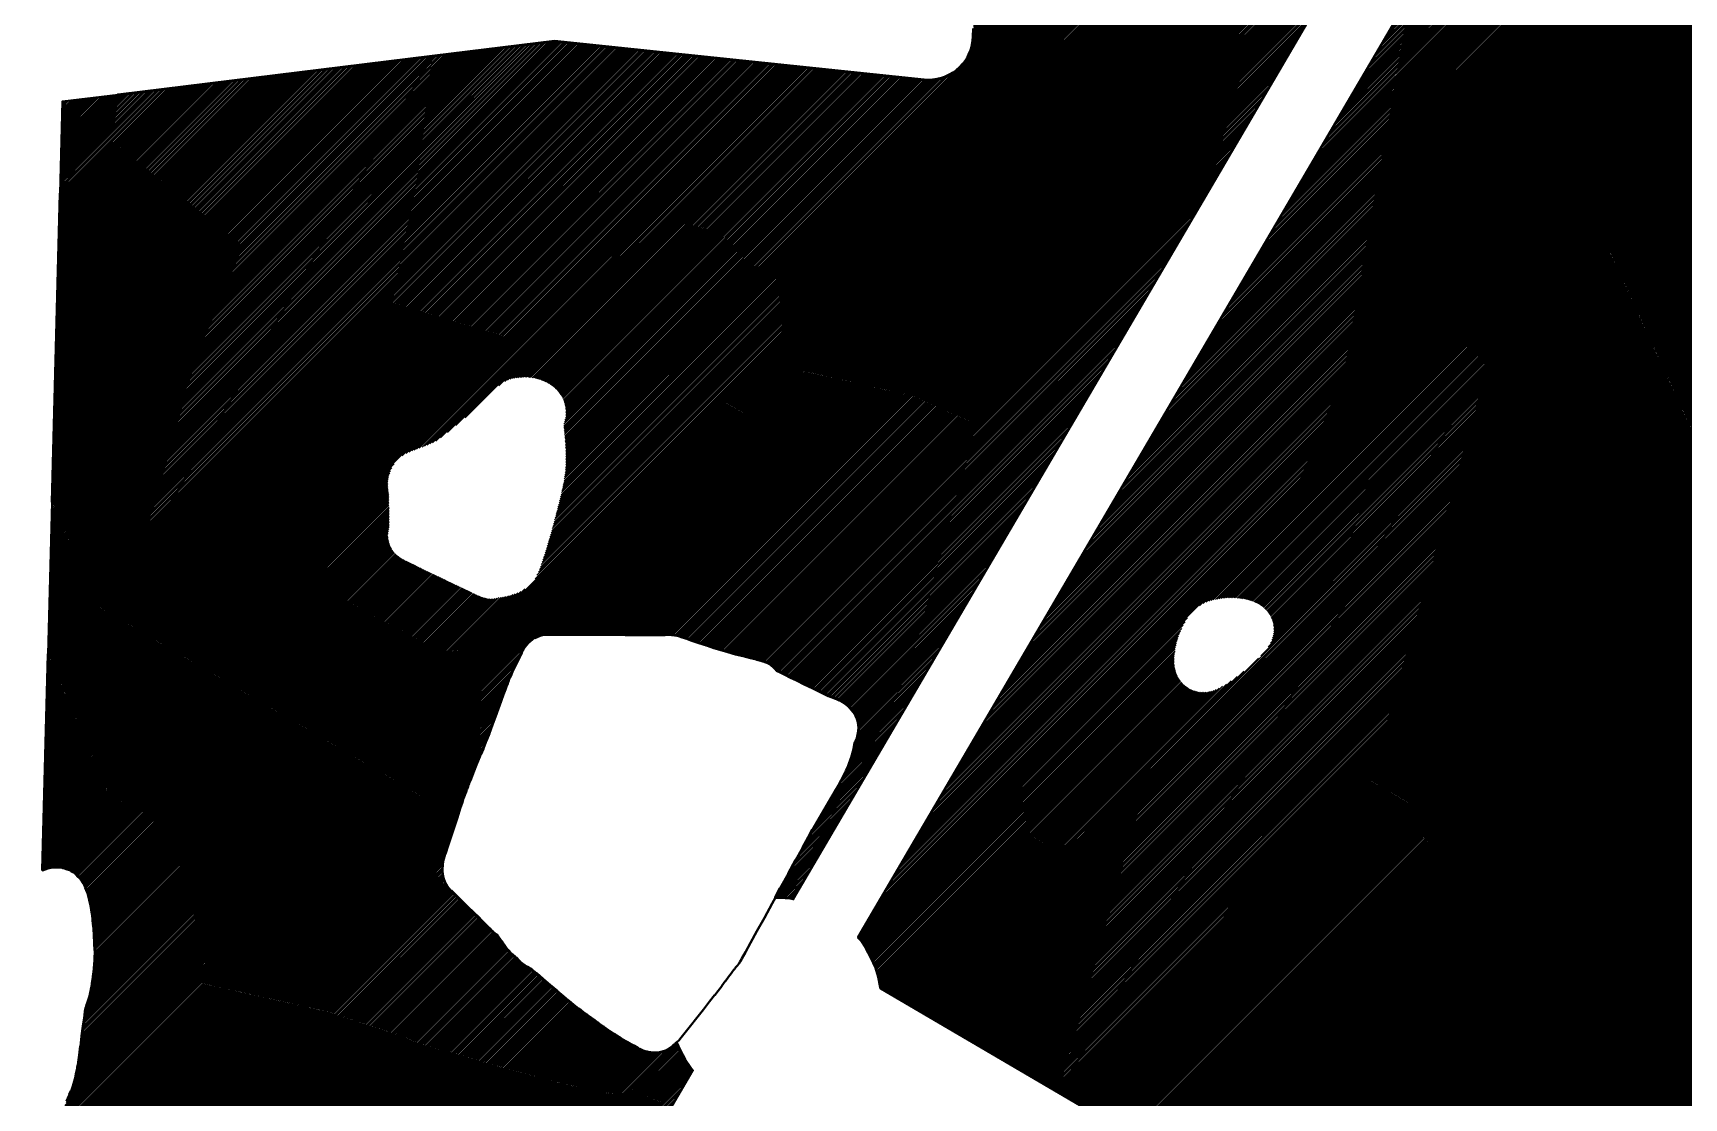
# Model space of a CAD drawing. Header units: metres. Extents: x 729569 to 733474, y 1423763 to 1426173.
# Drawn here: x 731316.5 to 731502.6, y 1424625.9 to 1424745.9 of the extents above; entities that cross this region are included whole.
import ezdxf

# ---------------------------------------------------------------- set-up
doc = ezdxf.new("R2010")
doc.units = ezdxf.units.M
for name, color, linetype in [('GREEN_AREA', 7, 'Continuous'), ('PARCEL_BORDER', 7, 'Continuous'), ('PARCEL_L', 7, 'Continuous'), ('ROADS_LOCAL', 7, 'Continuous')]:
    doc.layers.add(name, color=color, linetype=linetype)

msp = doc.modelspace()

# ---------------------------------------------------------------- hatches: boundary and pattern name
at = {"layer": 'GREEN_AREA', "true_color": 0x96c896}
h = msp.add_hatch(dxfattribs=at)
h.set_pattern_fill('SOLID')
h.paths.add_polyline_path([(731422.23, 1424744.05), (731422.36, 1424744.52), (731422.44, 1424745), (731422.47, 1424745.49), (731422.49, 1424746.38), (731422.52, 1424747.19), (731422.56, 1424748.02), (731422.6, 1424748.84), (731422.6, 1424748.84), (731422.64, 1424749.61), (731422.65, 1424749.66), (731422.68, 1424750.35), (731422.68, 1424750.47), (731422.69, 1424751.05), (731422.69, 1424751.31), (731422.67, 1424751.77), (731422.65, 1424752.17), (731422.58, 1424752.75), (731422.53, 1424753.09), (731422.44, 1424753.59), (731422.39, 1424753.81), (731422.28, 1424754.29), (731422.28, 1424754.31), (731422.18, 1424754.74), (731422.09, 1424755.16), (731422.02, 1424755.57), (731421.94, 1424756.08), (731421.86, 1424756.66), (731421.85, 1424756.71), (731421.75, 1424757.32), (731421.74, 1424757.42), (731421.62, 1424758.07), (731421.59, 1424758.21), (731421.45, 1424758.9), (731421.41, 1424759.07), (731421.26, 1424759.66), (731421.24, 1424759.75), (731421.03, 1424760.53), (731421.01, 1424760.58), (731420.75, 1424761.51), (731420.75, 1424761.54), (731420.45, 1424762.57), (731420.45, 1424762.59), (731420.13, 1424763.68), (731420.13, 1424763.68), (731419.81, 1424764.79), (731419.5, 1424765.86), (731419.21, 1424766.84), (731418.97, 1424767.71), (731418.96, 1424767.73), (731418.71, 1424768.61), (731418.69, 1424768.66), (731418.44, 1424769.48), (731418.43, 1424769.51), (731418.19, 1424770.29), (731417.97, 1424771.02), (731417.77, 1424771.68), (731417.61, 1424772.28), (731417.47, 1424772.82), (731417.39, 1424773.19), (731417.36, 1424773.44), (731417.36, 1424773.71), (731417.38, 1424774.23), (731417.38, 1424774.28), (731417.4, 1424774.91), (731417.39, 1424775.34), (731417.36, 1424775.95), (731417.32, 1424776.34), (731417.25, 1424776.73), (731417.12, 1424777.34), (731416.98, 1424777.84), (731416.79, 1424778.33), (731416.52, 1424778.94), (731416.33, 1424779.31), (731416.12, 1424779.66), (731415.88, 1424779.99), (731415.41, 1424780.58), (731415.1, 1424780.94), (731414.75, 1424781.27), (731414.11, 1424781.82), (731413.67, 1424782.16), (731412.94, 1424782.66), (731412.65, 1424782.84), (731411.91, 1424783.27), (731411.73, 1424783.37), (731411.07, 1424783.72), (731411.01, 1424783.75), (731410.92, 1424783.8), (731410.71, 1424783.99), (731410.45, 1424784.21), (731410.11, 1424784.48), (731409.76, 1424784.71), (731409.45, 1424784.89), (731409.31, 1424784.97), (731408.69, 1424785.31), (731408.66, 1424785.32), (731407.83, 1424785.77), (731407.83, 1424785.77), (731406.9, 1424786.27), (731405.99, 1424786.76), (731405.39, 1424787.08), (731405.2, 1424787.48), (731405.11, 1424787.65), (731404.87, 1424788.12), (731404.69, 1424788.42), (731404.4, 1424788.87), (731404.21, 1424789.16), (731403.92, 1424789.56), (731403.81, 1424789.71), (731403.46, 1424790.16), (731403.35, 1424790.28), (731402.95, 1424790.77), (731402.84, 1424790.88), (731402.39, 1424791.39), (731402.28, 1424791.51), (731401.78, 1424792.03), (731401.67, 1424792.14), (731401.13, 1424792.67), (731400.95, 1424792.84), (731400.47, 1424793.26), (731400.35, 1424793.37), (731399.69, 1424793.92), (731399.62, 1424793.98), (731398.83, 1424794.62), (731398.79, 1424794.65), (731397.91, 1424795.34), (731397.88, 1424795.36), (731396.97, 1424796.07), (731396.95, 1424796.09), (731396.06, 1424796.77), (731396.05, 1424796.79), (731395.23, 1424797.41), (731395.21, 1424797.42), (731394.52, 1424797.95), (731394.5, 1424797.96), (731393.98, 1424798.36), (731393.96, 1424798.37), (731393.31, 1424798.85), (731393.29, 1424798.87), (731392.64, 1424799.36), (731392.61, 1424799.38), (731391.98, 1424799.84), (731391.93, 1424799.87), (731391.37, 1424800.27), (731391.28, 1424800.33), (731390.84, 1424800.63), (731390.58, 1424800.79), (731390.29, 1424800.96), (731389.87, 1424801.18), (731389.43, 1424801.36), (731389.16, 1424801.46), (731388.84, 1424801.56), (731388.63, 1424801.72), (731388.61, 1424801.74), (731388.06, 1424802.14), (731387.97, 1424802.22), (731387.39, 1424802.63), (731387.21, 1424802.75), (731386.61, 1424803.14), (731386.36, 1424803.29), (731385.81, 1424803.6), (731385.64, 1424803.7), (731385.02, 1424804.01), (731384.93, 1424804.06), (731384.26, 1424804.39), (731384.23, 1424804.4), (731383.52, 1424804.75), (731382.82, 1424805.09), (731382.14, 1424805.44), (731381.49, 1424805.8), (731380.82, 1424806.19), (731380.14, 1424806.61), (731379.46, 1424807.05), (731378.8, 1424807.48), (731378.79, 1424807.48), (731378.19, 1424807.88), (731378.13, 1424807.92), (731377.62, 1424808.24), (731377.45, 1424808.34), (731377.05, 1424808.57), (731376.76, 1424808.73), (731376.27, 1424808.97), (731376.09, 1424809.05), (731375.6, 1424809.27), (731375.48, 1424809.32), (731375.03, 1424809.5), (731374.98, 1424809.52), (731374.68, 1424809.64), (731374.63, 1424809.69), (731374.21, 1424810.07), (731373.99, 1424810.24), (731373.81, 1424810.38), (731373.52, 1424810.59), (731373.49, 1424810.62), (731373.18, 1424810.84), (731372.91, 1424811.04), (731372.72, 1424811.19), (731372.57, 1424811.32), (731372.27, 1424811.61), (731371.87, 1424812), (731371.83, 1424812.04), (731371.38, 1424812.47), (731371.27, 1424812.57), (731370.8, 1424812.99), (731370.62, 1424813.15), (731370.14, 1424813.53), (731369.91, 1424813.71), (731375.59, 1424823.38), (731375.94, 1424823.31), (731377.12, 1424823.21), (731378.29, 1424823.22), (731379.46, 1424823.34), (731380.62, 1424823.59), (731381.74, 1424823.94), (731381.87, 1424823.99), (731469.24, 1424772.76), (731469.25, 1424772.63), (731469.49, 1424771.47), (731469.85, 1424770.35), (731470.31, 1424769.27), (731470.87, 1424768.23), (731471.54, 1424767.26), (731471.77, 1424766.98), (731448.98, 1424728.1), (731422.15, 1424743.83), (731422.23, 1424744.05)])
h = msp.add_hatch(dxfattribs=at)
h.set_pattern_fill('SOLID')
h.paths.add_polyline_path([(731542.67, 1424728.97), (731542.41, 1424727.85), (731542.37, 1424727.65), (731542.1, 1424725.88), (731542.08, 1424725.75), (731541.85, 1424723.63), (731541.84, 1424723.54), (731541.65, 1424721.17), (731541.65, 1424721.1), (731541.5, 1424718.55), (731541.5, 1424718.49), (731541.4, 1424715.84), (731541.4, 1424715.79), (731541.35, 1424713.12), (731541.35, 1424713.07), (731541.33, 1424710.46), (731541.33, 1424710.41), (731541.37, 1424707.95), (731541.37, 1424707.88), (731541.45, 1424705.65), (731541.45, 1424705.57), (731541.57, 1424703.64), (731541.58, 1424703.51), (731541.75, 1424701.98), (731541.78, 1424701.76), (731541.94, 1424700.86), (731542.03, 1424700.5), (731542.17, 1424700.05), (731542.28, 1424699.76), (731542.42, 1424699.48), (731542.53, 1424699.3), (731542.67, 1424699.07), (731542.84, 1424698.85), (731543.02, 1424698.65), (731543.07, 1424698.6), (731543.28, 1424698.41), (731543.51, 1424698.24), (731543.62, 1424698.17), (731543.98, 1424697.96), (731544.22, 1424697.84), (731544.5, 1424697.72), (731544.8, 1424697.63), (731545.2, 1424697.53), (731545.53, 1424697.47), (731545.86, 1424697.44), (731546.47, 1424697.42), (731546.76, 1424697.43), (731547.06, 1424697.47), (731547.92, 1424697.62), (731548.34, 1424697.72), (731549.29, 1424698.03), (731549.56, 1424698.13), (731550.55, 1424698.56), (731550.74, 1424698.65), (731551.75, 1424699.17), (731551.9, 1424699.26), (731552.88, 1424699.84), (731553, 1424699.92), (731553.92, 1424700.52), (731554.2, 1424700.74), (731554.97, 1424701.39), (731555.21, 1424701.62), (731556.09, 1424702.54), (731556.2, 1424702.68), (731557.15, 1424703.8), (731557.22, 1424703.89), (731558.18, 1424705.13), (731558.23, 1424705.19), (731559.18, 1424706.48), (731559.2, 1424706.52), (731560.1, 1424707.76), (731560.11, 1424707.79), (731560.91, 1424708.92), (731560.91, 1424708.94), (731561.56, 1424709.87), (731561.99, 1424710.48), (731562.04, 1424710.55), (731562.05, 1424710.56), (731562.17, 1424710.65), (731562.4, 1424710.81), (731562.43, 1424710.84), (731562.74, 1424711.07), (731562.75, 1424711.08), (731563.13, 1424711.36), (731563.84, 1424711.89), (731564.78, 1424712.59), (731565.83, 1424713.37), (731565.83, 1424713.37), (731566.88, 1424714.16), (731566.89, 1424714.16), (731567.83, 1424714.87), (731567.85, 1424714.88), (731567.89, 1424714.92), (731572.76, 1424712.07), (731572.77, 1424711.93), (731573.01, 1424710.78), (731573.36, 1424709.65), (731573.83, 1424708.57), (731574.39, 1424707.53), (731575.05, 1424706.56), (731575.29, 1424706.28), (731552.49, 1424667.41), (731480.77, 1424709.46), (731432.1, 1424626.45), (731412.04, 1424638.21), (731412.03, 1424638.35), (731411.79, 1424639.5), (731411.44, 1424640.63), (731410.97, 1424641.71), (731410.41, 1424642.75), (731409.75, 1424643.72), (731409.51, 1424644), (731479.1, 1424762.68), (731479.46, 1424762.61), (731480.63, 1424762.51), (731481.81, 1424762.52), (731482.98, 1424762.65), (731484.13, 1424762.89), (731485.26, 1424763.24), (731485.39, 1424763.3), (731542.86, 1424729.6), (731542.74, 1424729.24), (731542.67, 1424728.97)])
h.paths.add_polyline_path([(731528.97, 1424685.59), (731529.24, 1424685.55), (731529.51, 1424685.52), (731529.78, 1424685.52), (731529.9, 1424685.53), (731530.18, 1424685.56), (731530.45, 1424685.61), (731530.72, 1424685.68), (731530.98, 1424685.79), (731531.24, 1424685.9), (731531.47, 1424686.02), (731531.69, 1424686.15), (731532.15, 1424686.46), (731532.35, 1424686.61), (731533.01, 1424687.15), (731533.11, 1424687.23), (731533.76, 1424687.8), (731533.8, 1424687.83), (731534.3, 1424688.29), (731534.3, 1424688.29), (731534.42, 1424688.36), (731534.67, 1424688.52), (731534.91, 1424688.7), (731535.13, 1424688.9), (731535.32, 1424689.13), (731535.44, 1424689.28), (731535.6, 1424689.51), (731535.74, 1424689.75), (731535.86, 1424690), (731535.95, 1424690.27), (731536.02, 1424690.54), (731536.06, 1424690.81), (731536.08, 1424691.09), (731536.07, 1424691.37), (731536.05, 1424691.56), (731536.02, 1424691.85), (731535.95, 1424692.13), (731535.91, 1424692.27), (731535.91, 1424692.3), (731535.92, 1424692.36), (731535.95, 1424692.9), (731535.96, 1424693.15), (731535.96, 1424693.52), (731535.94, 1424693.79), (731535.9, 1424694.07), (731535.86, 1424694.26), (731535.79, 1424694.54), (731535.7, 1424694.81), (731535.58, 1424695.06), (731535.44, 1424695.31), (731535.39, 1424695.38), (731535.21, 1424695.63), (731535.01, 1424695.86), (731534.78, 1424696.07), (731534.54, 1424696.25), (731534.28, 1424696.41), (731534.25, 1424696.42), (731533.97, 1424696.55), (731533.68, 1424696.65), (731533.38, 1424696.72), (731533.07, 1424696.76), (731532.77, 1424696.77), (731532.46, 1424696.75), (731532.44, 1424696.75), (731532.15, 1424696.69), (731531.86, 1424696.62), (731531.59, 1424696.51), (731531.33, 1424696.38), (731531.08, 1424696.22), (731530.99, 1424696.16), (731530.75, 1424695.97), (731530.53, 1424695.76), (731530.34, 1424695.55), (731530.17, 1424695.35), (731529.8, 1424694.88), (731529.71, 1424694.76), (731529.15, 1424693.96), (731529.09, 1424693.88), (731528.48, 1424692.95), (731528.43, 1424692.87), (731527.85, 1424691.92), (731527.78, 1424691.82), (731527.31, 1424690.96), (731527.21, 1424690.78), (731526.96, 1424690.25), (731526.81, 1424689.88), (731526.72, 1424689.6), (731526.65, 1424689.31), (731526.6, 1424689.02), (731526.58, 1424688.73), (731526.58, 1424688.62), (731526.59, 1424688.35), (731526.62, 1424688.08), (731526.68, 1424687.82), (731526.76, 1424687.56), (731526.86, 1424687.31), (731526.98, 1424687.07), (731527, 1424687.04), (731527.15, 1424686.81), (731527.32, 1424686.59), (731527.51, 1424686.39), (731527.71, 1424686.21), (731527.93, 1424686.04), (731528.17, 1424685.9), (731528.21, 1424685.88), (731528.45, 1424685.76), (731528.71, 1424685.67), (731528.97, 1424685.59)])
h.paths.add_polyline_path([(731450.79, 1424672.37), (731451.03, 1424672.52), (731451.88, 1424673.1), (731452.02, 1424673.21), (731452.94, 1424673.92), (731453.06, 1424674.01), (731453.94, 1424674.77), (731454.07, 1424674.88), (731454.81, 1424675.6), (731454.99, 1424675.79), (731455.41, 1424676.27), (731455.55, 1424676.45), (731455.68, 1424676.63), (731455.85, 1424676.91), (731455.99, 1424677.16), (731456.11, 1424677.41), (731456.2, 1424677.68), (731456.24, 1424677.82), (731456.31, 1424678.11), (731456.35, 1424678.41), (731456.36, 1424678.72), (731456.34, 1424679.02), (731456.33, 1424679.07), (731456.27, 1424679.4), (731456.18, 1424679.72), (731456.05, 1424680.02), (731456.02, 1424680.08), (731455.87, 1424680.34), (731455.7, 1424680.59), (731455.5, 1424680.82), (731455.4, 1424680.93), (731455.18, 1424681.14), (731454.93, 1424681.33), (731454.67, 1424681.5), (731454.42, 1424681.64), (731454.11, 1424681.78), (731453.79, 1424681.89), (731453.31, 1424682.03), (731453.06, 1424682.09), (731452.82, 1424682.12), (731452.06, 1424682.21), (731451.64, 1424682.22), (731450.82, 1424682.2), (731450.4, 1424682.16), (731449.78, 1424682.05), (731449.56, 1424682), (731449.34, 1424681.94), (731448.93, 1424681.8), (731448.72, 1424681.72), (731448.52, 1424681.63), (731448.28, 1424681.51), (731447.98, 1424681.33), (731447.88, 1424681.26), (731447.66, 1424681.1), (731447.57, 1424681.04), (731447.32, 1424680.81), (731447.16, 1424680.64), (731446.88, 1424680.32), (731446.64, 1424680), (731446.43, 1424679.66), (731446.14, 1424679.14), (731445.98, 1424678.82), (731445.68, 1424678.07), (731445.57, 1424677.77), (731445.35, 1424676.99), (731445.28, 1424676.66), (731445.16, 1424675.95), (731445.13, 1424675.72), (731445.12, 1424675.48), (731445.12, 1424675.03), (731445.13, 1424674.68), (731445.19, 1424674.34), (731445.25, 1424674.09), (731445.33, 1424673.78), (731445.45, 1424673.48), (731445.61, 1424673.2), (731445.67, 1424673.08), (731445.85, 1424672.83), (731446.05, 1424672.59), (731446.27, 1424672.37), (731446.32, 1424672.33), (731446.58, 1424672.13), (731446.86, 1424671.96), (731447.15, 1424671.82), (731447.2, 1424671.8), (731447.5, 1424671.7), (731447.81, 1424671.62), (731448.12, 1424671.59), (731448.44, 1424671.58), (731448.58, 1424671.58), (731448.89, 1424671.61), (731449.19, 1424671.67), (731449.48, 1424671.76), (731449.79, 1424671.86), (731450.02, 1424671.96), (731450.24, 1424672.07), (731450.79, 1424672.37)])
h = msp.add_hatch(dxfattribs=at)
h.set_pattern_fill('SOLID')
h.paths.add_polyline_path([(731318.63, 1424692.99), (731319.53, 1424727.77), (731326.07, 1424738.92), (731361.49, 1424743.26), (731328.59, 1424687.15), (731318.63, 1424692.99)])
h = msp.add_hatch(dxfattribs=at)
h.set_pattern_fill('SOLID')
h.paths.add_polyline_path([(731316.7, 1424618.76), (731316.87, 1424618.97), (731317.06, 1424619.24), (731317.55, 1424620.02), (731317.64, 1424620.16), (731318.17, 1424621.11), (731318.22, 1424621.2), (731318.76, 1424622.26), (731318.79, 1424622.31), (731319.33, 1424623.4), (731319.35, 1424623.44), (731319.83, 1424624.47), (731319.85, 1424624.51), (731320.26, 1424625.41), (731320.28, 1424625.45), (731320.59, 1424626.15), (731320.61, 1424626.21), (731320.79, 1424626.63), (731320.84, 1424626.76), (731320.99, 1424627.19), (731321.05, 1424627.34), (731321.16, 1424627.72), (731321.2, 1424627.87), (731321.29, 1424628.23), (731321.31, 1424628.33), (731321.39, 1424628.72), (731321.4, 1424628.75), (731321.49, 1424629.2), (731321.5, 1424629.29), (731321.59, 1424629.79), (731321.6, 1424629.85), (731321.71, 1424630.66), (731321.72, 1424630.68), (731321.85, 1424631.7), (731321.86, 1424631.71), (731322, 1424632.82), (731322.15, 1424633.91), (731322.28, 1424634.87), (731322.37, 1424635.57), (731322.41, 1424635.82), (731322.45, 1424635.98), (731322.5, 1424636.16), (731322.56, 1424636.37), (731322.61, 1424636.56), (731322.69, 1424636.77), (731322.77, 1424636.99), (731322.84, 1424637.23), (731322.92, 1424637.53), (731322.97, 1424637.72), (731323.03, 1424638.03), (731323.04, 1424638.09), (731323.14, 1424638.63), (731323.15, 1424638.71), (731323.26, 1424639.42), (731323.28, 1424639.52), (731323.38, 1424640.34), (731323.39, 1424640.48), (731323.45, 1424641.35), (731323.46, 1424641.55), (731323.47, 1424642.4), (731323.46, 1424642.55), (731323.43, 1424643.28), (731323.43, 1424643.32), (731323.38, 1424644.24), (731323.37, 1424644.3), (731323.29, 1424645.33), (731323.28, 1424645.42), (731323.17, 1424646.47), (731323.15, 1424646.61), (731322.99, 1424647.6), (731322.94, 1424647.84), (731322.74, 1424648.68), (731322.61, 1424649.07), (731322.41, 1424649.59), (731322.27, 1424649.88), (731322.1, 1424650.16), (731321.92, 1424650.43), (731321.75, 1424650.66), (731321.55, 1424650.87), (731321.33, 1424651.07), (731321.2, 1424651.18), (731320.99, 1424651.33), (731320.77, 1424651.47), (731320.53, 1424651.59), (731320.46, 1424651.62), (731320.18, 1424651.73), (731319.88, 1424651.81), (731319.8, 1424651.83), (731319.53, 1424651.87), (731319.26, 1424651.89), (731318.98, 1424651.89), (731318.8, 1424651.88), (731318.48, 1424651.84), (731318.16, 1424651.77), (731317.84, 1424651.66), (731317.55, 1424651.54), (731318.18, 1424675.86), (731363.62, 1424649.22), (731363.7, 1424649.13), (731364.14, 1424648.68), (731364.17, 1424648.65), (731364.78, 1424648.05), (731364.79, 1424648.04), (731365.47, 1424647.37), (731365.47, 1424647.36), (731366.13, 1424646.72), (731366.68, 1424646.19), (731367.01, 1424645.86), (731367.37, 1424645.5), (731367.73, 1424645.14), (731367.75, 1424645.12), (731368.05, 1424644.83), (731368.14, 1424644.74), (731368.34, 1424644.56), (731368.54, 1424644.39), (731368.75, 1424644.25), (731368.79, 1424644.22), (731368.95, 1424644), (731369.34, 1424643.44), (731369.35, 1424643.42), (731369.71, 1424642.92), (731369.78, 1424642.82), (731370.01, 1424642.53), (731370.18, 1424642.33), (731370.36, 1424642.14), (731370.58, 1424641.95), (731370.81, 1424641.76), (731370.93, 1424641.67), (731370.99, 1424641.6), (731371.24, 1424641.33), (731371.41, 1424641.17), (731371.65, 1424640.97), (731371.91, 1424640.79), (731372.15, 1424640.64), (731372.39, 1424640.51), (731372.57, 1424640.42), (731372.6, 1424640.41), (731372.69, 1424640.33), (731373.22, 1424639.88), (731373.94, 1424639.26), (731374.75, 1424638.57), (731374.75, 1424638.56), (731375.55, 1424637.88), (731375.56, 1424637.87), (731376.25, 1424637.28), (731376.27, 1424637.26), (731376.77, 1424636.85), (731376.83, 1424636.8), (731377.37, 1424636.37), (731377.4, 1424636.35), (731377.97, 1424635.91), (731377.99, 1424635.9), (731378.5, 1424635.51), (731378.52, 1424635.5), (731378.9, 1424635.22), (731378.93, 1424635.2), (731379.08, 1424635.09), (731379.3, 1424634.95), (731379.45, 1424634.87), (731379.65, 1424634.71), (731379.67, 1424634.69), (731380.16, 1424634.32), (731380.2, 1424634.29), (731380.75, 1424633.88), (731380.82, 1424633.83), (731381.36, 1424633.45), (731381.47, 1424633.38), (731382, 1424633.04), (731382.06, 1424633), (731382.73, 1424632.6), (731382.76, 1424632.58), (731383.47, 1424632.16), (731383.49, 1424632.15), (731384.12, 1424631.78), (731384.14, 1424631.77), (731384.61, 1424631.5), (731384.65, 1424631.48), (731384.84, 1424631.37), (731385.09, 1424631.25), (731385.36, 1424631.15), (731385.64, 1424631.07), (731385.73, 1424631.05), (731385.81, 1424631.03), (731386.09, 1424630.97), (731386.38, 1424630.94), (731386.67, 1424630.94), (731386.95, 1424630.96), (731387.24, 1424631.01), (731387.51, 1424631.09), (731387.78, 1424631.19), (731388.04, 1424631.32), (731388.28, 1424631.48), (731388.37, 1424631.54), (731388.59, 1424631.71), (731388.75, 1424631.85), (731388.89, 1424631.97), (731389.02, 1424632.09), (731389.38, 1424631.24), (731389.94, 1424630.21), (731390.61, 1424629.24), (731390.84, 1424628.96), (731381.19, 1424612.5), (731316.48, 1424610.33), (731316.7, 1424618.76)])
at = {"layer": 'PARCEL_L', "true_color": 0xffffc8}
h = msp.add_hatch(dxfattribs=at)
h.set_pattern_fill('SOLID')
h.paths.add_polyline_path([(731448.98, 1424728.1), (731402.18, 1424648.3), (731401.82, 1424648.36), (731400.65, 1424648.47), (731400.17, 1424648.46), (731400.72, 1424649.46), (731401.63, 1424651.11), (731402.48, 1424652.67), (731403.25, 1424654.06), (731403.89, 1424655.22), (731404.36, 1424656.07), (731404.87, 1424656.97), (731405.4, 1424657.88), (731405.93, 1424658.79), (731406.45, 1424659.67), (731406.45, 1424659.68), (731406.93, 1424660.5), (731406.94, 1424660.52), (731407.38, 1424661.27), (731407.4, 1424661.31), (731407.77, 1424661.96), (731407.8, 1424662.03), (731408.09, 1424662.57), (731408.16, 1424662.71), (731408.35, 1424663.12), (731408.46, 1424663.4), (731408.68, 1424664.04), (731408.75, 1424664.24), (731408.93, 1424664.91), (731408.96, 1424665.03), (731409.09, 1424665.63), (731409.1, 1424665.68), (731409.16, 1424665.96), (731409.22, 1424666.06), (731409.33, 1424666.31), (731409.41, 1424666.56), (731409.47, 1424666.82), (731409.5, 1424666.98), (731409.55, 1424667.28), (731409.56, 1424667.58), (731409.54, 1424667.89), (731409.49, 1424668.19), (731409.41, 1424668.49), (731409.29, 1424668.77), (731409.23, 1424668.92), (731409.1, 1424669.18), (731408.94, 1424669.42), (731408.76, 1424669.65), (731408.56, 1424669.86), (731408.44, 1424669.98), (731408.11, 1424670.25), (731407.96, 1424670.36), (731407.77, 1424670.48), (731407.58, 1424670.58), (731407.39, 1424670.68), (731407.15, 1424670.79), (731406.84, 1424670.92), (731406.81, 1424670.93), (731406.47, 1424671.06), (731406.17, 1424671.19), (731405.85, 1424671.34), (731405.19, 1424671.66), (731404.35, 1424672.07), (731403.44, 1424672.51), (731402.57, 1424672.94), (731401.83, 1424673.3), (731401.33, 1424673.54), (731400.83, 1424673.79), (731400.82, 1424673.8), (731400.31, 1424674.05), (731400.3, 1424674.05), (731400.16, 1424674.22), (731399.95, 1424674.43), (731399.72, 1424674.62), (731399.48, 1424674.78), (731399.21, 1424674.92), (731398.94, 1424675.03), (731398.75, 1424675.1), (731398.52, 1424675.17), (731398.06, 1424675.29), (731398.02, 1424675.3), (731397.36, 1424675.47), (731397.35, 1424675.47), (731396.55, 1424675.67), (731395.68, 1424675.89), (731394.82, 1424676.12), (731394.02, 1424676.35), (731393.24, 1424676.59), (731392.39, 1424676.87), (731391.55, 1424677.16), (731390.75, 1424677.43), (731390.75, 1424677.43), (731390.07, 1424677.67), (731390.03, 1424677.68), (731389.53, 1424677.84), (731389.37, 1424677.89), (731389.09, 1424677.97), (731388.78, 1424678.03), (731388.46, 1424678.07), (731388.15, 1424678.08), (731387.73, 1424678.07), (731387.5, 1424678.05), (731387.32, 1424678.04), (731387.1, 1424678.04), (731386.44, 1424678.04), (731385.52, 1424678.05), (731384.43, 1424678.06), (731383.25, 1424678.07), (731382.06, 1424678.08), (731380.96, 1424678.08), (731380.96, 1424678.08), (731380.02, 1424678.09), (731380.02, 1424678.09), (731379.02, 1424678.09), (731377.96, 1424678.1), (731376.92, 1424678.1), (731375.98, 1424678.1), (731375.21, 1424678.1), (731374.69, 1424678.1), (731374.69, 1424678.1), (731374.49, 1424678.1), (731374.2, 1424678.09), (731373.91, 1424678.05), (731373.62, 1424677.97), (731373.35, 1424677.87), (731373.27, 1424677.84), (731373, 1424677.72), (731372.75, 1424677.56), (731372.51, 1424677.39), (731372.29, 1424677.19), (731372.1, 1424676.97), (731371.92, 1424676.73), (731371.77, 1424676.48), (731371.71, 1424676.37), (731371.7, 1424676.34), (731371.56, 1424676.07), (731371.56, 1424676.06), (731371.38, 1424675.72), (731371.37, 1424675.7), (731371.2, 1424675.36), (731371.19, 1424675.34), (731371.02, 1424674.99), (731371.01, 1424674.98), (731370.81, 1424674.57), (731370.8, 1424674.54), (731370.6, 1424674.13), (731370.58, 1424674.08), (731370.4, 1424673.68), (731370.37, 1424673.62), (731370.23, 1424673.29), (731370.21, 1424673.23), (731370.09, 1424672.95), (731370.08, 1424672.9), (731369.96, 1424672.61), (731369.96, 1424672.6), (731369.83, 1424672.27), (731369.82, 1424672.24), (731369.7, 1424671.9), (731369.69, 1424671.88), (731369.49, 1424671.32), (731369.49, 1424671.32), (731369.22, 1424670.59), (731368.92, 1424669.75), (731368.59, 1424668.83), (731368.24, 1424667.9), (731367.9, 1424666.99), (731367.58, 1424666.16), (731367.23, 1424665.25), (731366.98, 1424664.63), (731328.59, 1424687.15), (731361.49, 1424743.26), (731375.28, 1424744.95), (731416.95, 1424740.6), (731417.44, 1424740.57), (731417.93, 1424740.59), (731418.41, 1424740.66), (731418.88, 1424740.78), (731419.34, 1424740.94), (731419.79, 1424741.14), (731420.21, 1424741.39), (731420.6, 1424741.67), (731420.97, 1424741.99), (731421.3, 1424742.35), (731421.59, 1424742.74), (731421.85, 1424743.15), (731422.06, 1424743.59), (731422.15, 1424743.83), (731448.98, 1424728.1)])
h.paths.add_polyline_path([(731356.6, 1424693.27), (731356.6, 1424693.26), (731356.61, 1424692.55), (731356.62, 1424691.71), (731356.63, 1424690.86), (731356.63, 1424690.17), (731356.57, 1424689.93), (731356.52, 1424689.64), (731356.49, 1424689.35), (731356.5, 1424689.06), (731356.54, 1424688.77), (731356.6, 1424688.48), (731356.69, 1424688.2), (731356.8, 1424687.94), (731356.94, 1424687.68), (731357.11, 1424687.44), (731357.3, 1424687.22), (731357.51, 1424687.02), (731357.51, 1424687.01), (731357.76, 1424686.82), (731358.02, 1424686.65), (731358.07, 1424686.62), (731358.19, 1424686.56), (731358.34, 1424686.48), (731358.38, 1424686.46), (731358.66, 1424686.32), (731358.67, 1424686.32), (731359.08, 1424686.12), (731359.4, 1424685.96), (731359.63, 1424685.85), (731359.84, 1424685.74), (731359.84, 1424685.74), (731360.06, 1424685.63), (731360.08, 1424685.62), (731360.34, 1424685.49), (731360.37, 1424685.47), (731360.76, 1424685.29), (731360.76, 1424685.28), (731361.54, 1424684.91), (731362.58, 1424684.42), (731363.74, 1424683.86), (731364.88, 1424683.32), (731365.87, 1424682.85), (731366.45, 1424682.57), (731366.45, 1424682.57), (731366.73, 1424682.44), (731366.74, 1424682.44), (731366.83, 1424682.4), (731366.89, 1424682.37), (731366.9, 1424682.36), (731367.17, 1424682.26), (731367.45, 1424682.18), (731367.73, 1424682.13), (731368.02, 1424682.11), (731368.3, 1424682.11), (731368.59, 1424682.15), (731368.87, 1424682.21), (731368.97, 1424682.24), (731368.98, 1424682.24), (731369.2, 1424682.27), (731369.6, 1424682.33), (731369.85, 1424682.38), (731370.34, 1424682.5), (731370.71, 1424682.63), (731371.2, 1424682.82), (731371.53, 1424682.97), (731371.84, 1424683.17), (731372.22, 1424683.44), (731372.44, 1424683.61), (731372.64, 1424683.8), (731372.82, 1424684.01), (731372.98, 1424684.23), (731373.13, 1424684.47), (731373.33, 1424684.85), (731373.49, 1424685.2), (731373.77, 1424685.95), (731373.81, 1424686.07), (731374.16, 1424687.12), (731374.18, 1424687.18), (731374.56, 1424688.44), (731374.58, 1424688.48), (731374.97, 1424689.87), (731374.98, 1424689.91), (731375.37, 1424691.34), (731375.38, 1424691.38), (731375.74, 1424692.77), (731375.76, 1424692.82), (731376.06, 1424694.09), (731376.08, 1424694.17), (731376.31, 1424695.24), (731376.33, 1424695.38), (731376.46, 1424696.17), (731376.49, 1424696.45), (731376.56, 1424697.35), (731376.56, 1424697.58), (731376.56, 1424698.5), (731376.55, 1424698.65), (731376.5, 1424699.56), (731376.49, 1424699.66), (731376.42, 1424700.49), (731376.42, 1424700.54), (731376.34, 1424701.26), (731376.3, 1424701.68), (731376.35, 1424701.84), (731376.41, 1424702.08), (731376.49, 1424702.43), (731376.54, 1424702.71), (731376.56, 1424703), (731376.55, 1424703.28), (731376.52, 1424703.56), (731376.47, 1424703.88), (731376.4, 1424704.18), (731376.3, 1424704.48), (731376.18, 1424704.76), (731376.02, 1424705.03), (731375.84, 1424705.28), (731375.64, 1424705.53), (731375.41, 1424705.78), (731375.16, 1424706), (731374.88, 1424706.2), (731374.59, 1424706.38), (731374.33, 1424706.52), (731374.07, 1424706.64), (731373.73, 1424706.77), (731373.44, 1424706.86), (731373.1, 1424706.95), (731372.87, 1424707), (731372.63, 1424707.03), (731372.27, 1424707.07), (731372.04, 1424707.08), (731371.81, 1424707.08), (731371.44, 1424707.06), (731371.19, 1424707.03), (731370.9, 1424706.99), (731370.77, 1424706.97), (731370.65, 1424706.95), (731370.41, 1424706.9), (731370.18, 1424706.82), (731370.1, 1424706.79), (731369.84, 1424706.69), (731369.6, 1424706.56), (731369.36, 1424706.41), (731369.15, 1424706.24), (731369.07, 1424706.17), (731369, 1424706.11), (731368.98, 1424706.1), (731368.88, 1424706.02), (731368.76, 1424705.93), (731368.64, 1424705.83), (731368.39, 1424705.6), (731368.24, 1424705.45), (731368.21, 1424705.41), (731367.92, 1424705.11), (731367.55, 1424704.71), (731367.12, 1424704.26), (731366.68, 1424703.82), (731366.25, 1424703.41), (731365.87, 1424703.07), (731365.33, 1424702.6), (731364.69, 1424702.07), (731364.02, 1424701.51), (731363.35, 1424700.96), (731362.75, 1424700.49), (731362.27, 1424700.13), (731362.01, 1424699.95), (731361.66, 1424699.76), (731361.26, 1424699.58), (731360.81, 1424699.4), (731360.35, 1424699.22), (731360.25, 1424699.18), (731359.9, 1424699.03), (731359.6, 1424698.91), (731359.28, 1424698.81), (731358.91, 1424698.66), (731358.56, 1424698.49), (731358.33, 1424698.37), (731358.1, 1424698.22), (731357.89, 1424698.06), (731357.7, 1424697.87), (731357.44, 1424697.6), (731357.25, 1424697.39), (731357.09, 1424697.17), (731356.95, 1424696.94), (731356.84, 1424696.69), (731356.74, 1424696.44), (731356.62, 1424696.06), (731356.55, 1424695.81), (731356.5, 1424695.56), (731356.48, 1424695.3), (731356.47, 1424695.04), (731356.49, 1424694.62), (731356.52, 1424694.28), (731356.57, 1424693.92), (731356.6, 1424693.62), (731356.6, 1424693.27)])
h = msp.add_hatch(dxfattribs=at)
h.set_pattern_fill('SOLID')
h.paths.add_polyline_path([(731480.77, 1424709.46), (731552.49, 1424667.41), (731505.7, 1424587.6), (731505.34, 1424587.67), (731504.17, 1424587.77), (731502.99, 1424587.76), (731501.82, 1424587.63), (731500.67, 1424587.39), (731499.54, 1424587.04), (731499.41, 1424586.98), (731450.12, 1424615.89), (731450.16, 1424616.05), (731450.21, 1424616.34), (731450.22, 1424616.63), (731450.21, 1424616.92), (731450.17, 1424617.21), (731450.11, 1424617.5), (731450.01, 1424617.77), (731449.89, 1424618.04), (731449.75, 1424618.29), (731449.58, 1424618.53), (731449.38, 1424618.75), (731449.17, 1424618.95), (731448.94, 1424619.13), (731448.69, 1424619.29), (731448.43, 1424619.42), (731448.16, 1424619.52), (731447.88, 1424619.6), (731447.59, 1424619.65), (731447.42, 1424619.67), (731447.03, 1424619.69), (731446.64, 1424619.69), (731446.5, 1424619.68), (731445.99, 1424619.65), (731445.83, 1424619.64), (731445.32, 1424619.58), (731445.29, 1424619.58), (731444.8, 1424619.52), (731444.79, 1424619.52), (731444.15, 1424619.44), (731444.08, 1424619.43), (731432.1, 1424626.45), (731480.77, 1424709.46)])
h.paths.add_polyline_path([(731524.04, 1424642.03), (731524.24, 1424642.22), (731524.49, 1424642.46), (731524.66, 1424642.65), (731524.88, 1424642.91), (731524.96, 1424643.01), (731525.05, 1424643.13), (731525.22, 1424643.37), (731525.36, 1424643.63), (731525.48, 1424643.89), (731525.52, 1424644.02), (731525.54, 1424644.06), (731525.64, 1424644.24), (731525.83, 1424644.64), (731525.96, 1424644.93), (731526.05, 1424645.24), (731526.11, 1424645.56), (731526.14, 1424645.78), (731526.17, 1424646.07), (731526.16, 1424646.36), (731526.13, 1424646.64), (731526.08, 1424646.92), (731525.99, 1424647.19), (731525.88, 1424647.46), (731525.75, 1424647.71), (731525.59, 1424647.95), (731525.42, 1424648.17), (731525.22, 1424648.38), (731525, 1424648.56), (731524.76, 1424648.73), (731524.51, 1424648.87), (731524.25, 1424648.98), (731524.23, 1424648.99), (731523.97, 1424649.08), (731523.7, 1424649.14), (731523.43, 1424649.18), (731523.16, 1424649.19), (731522.89, 1424649.18), (731522.62, 1424649.15), (731522.55, 1424649.13), (731522.22, 1424649.06), (731521.9, 1424648.94), (731521.6, 1424648.79), (731521.45, 1424648.71), (731521.24, 1424648.58), (731521.04, 1424648.43), (731520.79, 1424648.23), (731520.54, 1424648), (731520.23, 1424647.68), (731519.96, 1424647.38), (731519.74, 1424647.08), (731519.55, 1424646.8), (731519.4, 1424646.51), (731519.27, 1424646.22), (731519.12, 1424645.8), (731519.03, 1424645.49), (731518.97, 1424645.23), (731518.93, 1424644.98), (731518.9, 1424644.71), (731518.88, 1424644.42), (731518.9, 1424644.14), (731518.93, 1424643.86), (731519, 1424643.58), (731519.09, 1424643.31), (731519.14, 1424643.17), (731519.26, 1424642.91), (731519.4, 1424642.66), (731519.56, 1424642.42), (731519.75, 1424642.2), (731519.96, 1424642), (731520.18, 1424641.82), (731520.42, 1424641.66), (731520.68, 1424641.53), (731520.94, 1424641.42), (731521.22, 1424641.34), (731521.5, 1424641.28), (731521.78, 1424641.25), (731522.07, 1424641.25), (731522.36, 1424641.28), (731522.64, 1424641.33), (731522.92, 1424641.41), (731523.18, 1424641.52), (731523.36, 1424641.6), (731523.6, 1424641.72), (731523.83, 1424641.87), (731524.04, 1424642.03)])
at = {"layer": 'ROADS_LOCAL', "true_color": 0x999999}
h = msp.add_hatch(dxfattribs=at)
h.set_pattern_fill('SOLID')
h.paths.add_polyline_path([(731319.53, 1424727.77), (731319.8, 1424738.16), (731326.07, 1424738.92), (731319.53, 1424727.77)])
h = msp.add_hatch(dxfattribs=at)
h.set_pattern_fill('SOLID')
h.paths.add_polyline_path([(731366.98, 1424664.63), (731366.85, 1424664.31), (731366.49, 1424663.39), (731366.15, 1424662.55), (731365.87, 1424661.84), (731365.66, 1424661.32), (731365.65, 1424661.3), (731365.54, 1424661.02), (731365.52, 1424660.97), (731365.41, 1424660.66), (731365.4, 1424660.64), (731365.29, 1424660.35), (731365.29, 1424660.34), (731365.2, 1424660.1), (731365.16, 1424659.98), (731365.14, 1424659.94), (731365.11, 1424659.86), (731365.09, 1424659.8), (731365.03, 1424659.66), (731364.98, 1424659.52), (731364.88, 1424659.21), (731364.88, 1424659.2), (731364.64, 1424658.48), (731364.32, 1424657.48), (731363.94, 1424656.34), (731363.58, 1424655.2), (731363.25, 1424654.21), (731363.02, 1424653.5), (731362.95, 1424653.29), (731362.92, 1424653.21), (731362.91, 1424653.18), (731362.87, 1424653.08), (731362.79, 1424652.81), (731362.72, 1424652.53), (731362.71, 1424652.45), (731362.69, 1424652.28), (731362.68, 1424652.21), (731362.66, 1424652.07), (731362.63, 1424651.73), (731362.65, 1424651.39), (731362.67, 1424651.15), (731362.72, 1424650.84), (731362.8, 1424650.54), (731362.91, 1424650.24), (731363.05, 1424649.96), (731363.21, 1424649.7), (731363.41, 1424649.46), (731363.59, 1424649.25), (731363.62, 1424649.22), (731318.18, 1424675.86), (731318.63, 1424692.99), (731366.98, 1424664.63)])

# ---------------------------------------------------------------- linework, layer by layer
at = {"layer": 'PARCEL_BORDER', "lineweight": 40, "true_color": 0x323232}
msp.add_lwpolyline([(731381.19, 1424612.5), (731390.84, 1424628.96), (731390.61, 1424629.24), (731389.94, 1424630.21), (731389.38, 1424631.24), (731389.02, 1424632.09), (731389.06, 1424632.14), (731389.3, 1424632.39), (731389.5, 1424632.64), (731389.53, 1424632.67), (731389.98, 1424633.23), (731389.99, 1424633.24), (731390.6, 1424634.01), (731390.61, 1424634.01), (731391.32, 1424634.91), (731391.32, 1424634.91), (731392.06, 1424635.84), (731392.06, 1424635.85), (731392.75, 1424636.72), (731392.75, 1424636.72), (731393.32, 1424637.44), (731393.33, 1424637.45), (731393.7, 1424637.93), (731393.72, 1424637.95), (731394.12, 1424638.48), (731394.13, 1424638.5), (731394.52, 1424639.02), (731394.53, 1424639.03), (731394.88, 1424639.51), (731395.17, 1424639.89), (731395.33, 1424640.11), (731395.44, 1424640.25), (731395.57, 1424640.39), (731395.61, 1424640.45), (731395.76, 1424640.63), (731395.87, 1424640.77), (731396.03, 1424640.99), (731396.19, 1424641.24), (731396.37, 1424641.55), (731396.39, 1424641.59), (731396.79, 1424642.3), (731396.79, 1424642.31), (731397.37, 1424643.36), (731397.37, 1424643.36), (731398.09, 1424644.67), (731398.92, 1424646.17), (731399.8, 1424647.79), (731400.17, 1424648.46), (731400.65, 1424648.47), (731401.82, 1424648.36), (731402.18, 1424648.3), (731471.77, 1424766.98)], dxfattribs=at)
at = {"layer": 'PARCEL_BORDER', "lineweight": 50, "true_color": 0x326432}
for points in [[(731471.77, 1424766.98), (731448.98, 1424728.1), (731422.15, 1424743.83), (731422.23, 1424744.05), (731422.23, 1424744.05), (731422.36, 1424744.52), (731422.44, 1424745), (731422.47, 1424745.49), (731422.49, 1424746.38)], [(731552.49, 1424667.41), (731480.77, 1424709.46), (731432.1, 1424626.45), (731412.04, 1424638.21), (731412.03, 1424638.35), (731411.79, 1424639.5), (731411.44, 1424640.63), (731410.97, 1424641.71), (731410.41, 1424642.75), (731409.75, 1424643.72), (731409.51, 1424644), (731479.1, 1424762.68), (731479.46, 1424762.61), (731480.63, 1424762.51), (731481.81, 1424762.52), (731482.98, 1424762.65), (731484.13, 1424762.89), (731485.26, 1424763.24), (731485.39, 1424763.3), (731542.86, 1424729.6)], [(731320.28, 1424625.45), (731320.59, 1424626.15), (731320.61, 1424626.21), (731320.79, 1424626.63), (731320.84, 1424626.76), (731320.99, 1424627.19), (731321.05, 1424627.34), (731321.16, 1424627.72), (731321.2, 1424627.87), (731321.29, 1424628.23), (731321.31, 1424628.33), (731321.39, 1424628.72), (731321.4, 1424628.75), (731321.49, 1424629.2), (731321.5, 1424629.29), (731321.59, 1424629.79), (731321.6, 1424629.85), (731321.71, 1424630.66), (731321.72, 1424630.68), (731321.85, 1424631.7), (731321.86, 1424631.71), (731322, 1424632.82), (731322.15, 1424633.91), (731322.28, 1424634.87), (731322.37, 1424635.57), (731322.41, 1424635.82), (731322.45, 1424635.98), (731322.5, 1424636.16), (731322.56, 1424636.37), (731322.61, 1424636.56), (731322.69, 1424636.77), (731322.77, 1424636.99), (731322.84, 1424637.23), (731322.92, 1424637.53), (731322.97, 1424637.72), (731323.03, 1424638.03), (731323.04, 1424638.09), (731323.14, 1424638.63), (731323.15, 1424638.71), (731323.26, 1424639.42), (731323.28, 1424639.52), (731323.38, 1424640.34), (731323.39, 1424640.48), (731323.45, 1424641.35), (731323.46, 1424641.55), (731323.47, 1424642.4), (731323.46, 1424642.55), (731323.43, 1424643.28), (731323.43, 1424643.32), (731323.38, 1424644.24), (731323.37, 1424644.3), (731323.29, 1424645.33), (731323.28, 1424645.42), (731323.17, 1424646.47), (731323.15, 1424646.61), (731322.99, 1424647.6), (731322.94, 1424647.84), (731322.74, 1424648.68), (731322.61, 1424649.07), (731322.41, 1424649.59), (731322.27, 1424649.88), (731322.1, 1424650.16), (731321.92, 1424650.43), (731321.75, 1424650.66), (731321.55, 1424650.87), (731321.33, 1424651.07), (731321.2, 1424651.18), (731320.99, 1424651.33), (731320.77, 1424651.47), (731320.53, 1424651.59), (731320.46, 1424651.62), (731320.18, 1424651.73), (731319.88, 1424651.81), (731319.8, 1424651.83), (731319.53, 1424651.87), (731319.26, 1424651.89), (731318.98, 1424651.89), (731318.8, 1424651.88), (731318.48, 1424651.84), (731318.16, 1424651.77), (731317.84, 1424651.66), (731317.55, 1424651.54), (731318.18, 1424675.86), (731363.62, 1424649.22), (731363.7, 1424649.13), (731364.14, 1424648.68), (731364.17, 1424648.65), (731364.78, 1424648.05), (731364.79, 1424648.04), (731365.47, 1424647.37), (731365.47, 1424647.36), (731366.13, 1424646.72), (731366.68, 1424646.19), (731367.01, 1424645.86), (731367.37, 1424645.5), (731367.73, 1424645.14), (731367.75, 1424645.12), (731368.05, 1424644.83), (731368.14, 1424644.74), (731368.34, 1424644.56), (731368.54, 1424644.39), (731368.75, 1424644.25), (731368.79, 1424644.22), (731368.95, 1424644), (731369.34, 1424643.44), (731369.35, 1424643.42), (731369.71, 1424642.92), (731369.78, 1424642.82), (731370.01, 1424642.53), (731370.18, 1424642.33), (731370.36, 1424642.14), (731370.58, 1424641.95), (731370.81, 1424641.76), (731370.93, 1424641.67), (731370.99, 1424641.6), (731371.24, 1424641.33), (731371.41, 1424641.17), (731371.65, 1424640.97), (731371.91, 1424640.79), (731372.15, 1424640.64), (731372.39, 1424640.51), (731372.57, 1424640.42), (731372.6, 1424640.41), (731372.69, 1424640.33), (731373.22, 1424639.88), (731373.94, 1424639.26), (731374.75, 1424638.57), (731374.75, 1424638.56), (731375.55, 1424637.88), (731375.56, 1424637.87), (731376.25, 1424637.28), (731376.27, 1424637.26), (731376.77, 1424636.85), (731376.83, 1424636.8), (731377.37, 1424636.37), (731377.4, 1424636.35), (731377.97, 1424635.91), (731377.99, 1424635.9), (731378.5, 1424635.51), (731378.52, 1424635.5), (731378.9, 1424635.22), (731378.93, 1424635.2), (731379.08, 1424635.09), (731379.3, 1424634.95), (731379.45, 1424634.87), (731379.65, 1424634.71), (731379.67, 1424634.69), (731380.16, 1424634.32), (731380.2, 1424634.29), (731380.75, 1424633.88), (731380.82, 1424633.83), (731381.36, 1424633.45), (731381.47, 1424633.38), (731382, 1424633.04), (731382.06, 1424633), (731382.73, 1424632.6), (731382.76, 1424632.58), (731383.47, 1424632.16), (731383.49, 1424632.15), (731384.12, 1424631.78), (731384.14, 1424631.77), (731384.61, 1424631.5), (731384.65, 1424631.48), (731384.84, 1424631.37), (731385.09, 1424631.25), (731385.36, 1424631.15), (731385.64, 1424631.07), (731385.73, 1424631.05), (731385.81, 1424631.03), (731386.09, 1424630.97), (731386.38, 1424630.94), (731386.67, 1424630.94), (731386.95, 1424630.96), (731387.24, 1424631.01), (731387.51, 1424631.09), (731387.78, 1424631.19), (731388.04, 1424631.32), (731388.28, 1424631.48), (731388.37, 1424631.54), (731388.59, 1424631.71), (731388.75, 1424631.85), (731388.89, 1424631.97), (731389.02, 1424632.09), (731389.38, 1424631.24), (731389.94, 1424630.21), (731390.61, 1424629.24), (731390.84, 1424628.96), (731381.19, 1424612.5)]]:
    msp.add_lwpolyline(points, dxfattribs=at)
at = {"layer": 'PARCEL_BORDER', "lineweight": 50, "true_color": 0x323232}
msp.add_lwpolyline([(731448.98, 1424728.1), (731402.18, 1424648.3), (731401.82, 1424648.36), (731400.65, 1424648.47), (731400.17, 1424648.46), (731400.72, 1424649.46), (731401.63, 1424651.11), (731402.48, 1424652.67), (731403.25, 1424654.06), (731403.89, 1424655.22), (731404.36, 1424656.07), (731404.87, 1424656.97), (731405.4, 1424657.88), (731405.93, 1424658.79), (731406.45, 1424659.67), (731406.45, 1424659.68), (731406.93, 1424660.5), (731406.94, 1424660.52), (731407.38, 1424661.27), (731407.4, 1424661.31), (731407.77, 1424661.96), (731407.8, 1424662.03), (731408.09, 1424662.57), (731408.16, 1424662.71), (731408.35, 1424663.12), (731408.46, 1424663.4), (731408.68, 1424664.04), (731408.75, 1424664.24), (731408.93, 1424664.91), (731408.96, 1424665.03), (731409.09, 1424665.63), (731409.1, 1424665.68), (731409.16, 1424665.96), (731409.22, 1424666.06), (731409.33, 1424666.31), (731409.41, 1424666.56), (731409.47, 1424666.82), (731409.5, 1424666.98), (731409.55, 1424667.28), (731409.56, 1424667.58), (731409.54, 1424667.89), (731409.49, 1424668.19), (731409.41, 1424668.49), (731409.29, 1424668.77), (731409.23, 1424668.92), (731409.1, 1424669.18), (731408.94, 1424669.42), (731408.76, 1424669.65), (731408.56, 1424669.86), (731408.44, 1424669.98), (731408.11, 1424670.25), (731407.96, 1424670.36), (731407.77, 1424670.48), (731407.58, 1424670.58), (731407.39, 1424670.68), (731407.15, 1424670.79), (731406.84, 1424670.92), (731406.81, 1424670.93), (731406.47, 1424671.06), (731406.17, 1424671.19), (731405.85, 1424671.34), (731405.19, 1424671.66), (731404.35, 1424672.07), (731403.44, 1424672.51), (731402.57, 1424672.94), (731401.83, 1424673.3), (731401.33, 1424673.54), (731400.83, 1424673.79), (731400.82, 1424673.8), (731400.31, 1424674.05), (731400.3, 1424674.05), (731400.16, 1424674.22), (731399.95, 1424674.43), (731399.72, 1424674.62), (731399.48, 1424674.78), (731399.21, 1424674.92), (731398.94, 1424675.03), (731398.75, 1424675.1), (731398.52, 1424675.17), (731398.06, 1424675.29), (731398.02, 1424675.3), (731397.36, 1424675.47), (731397.35, 1424675.47), (731396.55, 1424675.67), (731395.68, 1424675.89), (731394.82, 1424676.12), (731394.02, 1424676.35), (731393.24, 1424676.59), (731392.39, 1424676.87), (731391.55, 1424677.16), (731390.75, 1424677.43), (731390.75, 1424677.43), (731390.07, 1424677.67), (731390.03, 1424677.68), (731389.53, 1424677.84), (731389.37, 1424677.89), (731389.09, 1424677.97), (731388.78, 1424678.03), (731388.46, 1424678.07), (731388.15, 1424678.08), (731387.73, 1424678.07), (731387.5, 1424678.05), (731387.32, 1424678.04), (731387.1, 1424678.04), (731386.44, 1424678.04), (731385.52, 1424678.05), (731384.43, 1424678.06), (731383.25, 1424678.07), (731382.06, 1424678.08), (731380.96, 1424678.08), (731380.96, 1424678.08), (731380.02, 1424678.09), (731380.02, 1424678.09), (731379.02, 1424678.09), (731377.96, 1424678.1), (731376.92, 1424678.1), (731375.98, 1424678.1), (731375.21, 1424678.1), (731374.69, 1424678.1), (731374.69, 1424678.1), (731374.49, 1424678.1), (731374.2, 1424678.09), (731373.91, 1424678.05), (731373.62, 1424677.97), (731373.35, 1424677.87), (731373.27, 1424677.84), (731373, 1424677.72), (731372.75, 1424677.56), (731372.51, 1424677.39), (731372.29, 1424677.19), (731372.1, 1424676.97), (731371.92, 1424676.73), (731371.77, 1424676.48), (731371.71, 1424676.37), (731371.7, 1424676.34), (731371.56, 1424676.07), (731371.56, 1424676.06), (731371.38, 1424675.72), (731371.37, 1424675.7), (731371.2, 1424675.36), (731371.19, 1424675.34), (731371.02, 1424674.99), (731371.01, 1424674.98), (731370.81, 1424674.57), (731370.8, 1424674.54), (731370.6, 1424674.13), (731370.58, 1424674.08), (731370.4, 1424673.68), (731370.37, 1424673.62), (731370.23, 1424673.29), (731370.21, 1424673.23), (731370.09, 1424672.95), (731370.08, 1424672.9), (731369.96, 1424672.61), (731369.96, 1424672.6), (731369.83, 1424672.27), (731369.82, 1424672.24), (731369.7, 1424671.9), (731369.69, 1424671.88), (731369.49, 1424671.32), (731369.49, 1424671.32), (731369.22, 1424670.59), (731368.92, 1424669.75), (731368.59, 1424668.83), (731368.24, 1424667.9), (731367.9, 1424666.99), (731367.58, 1424666.16), (731367.23, 1424665.25), (731366.98, 1424664.63), (731328.59, 1424687.15), (731361.49, 1424743.26), (731375.28, 1424744.95), (731416.95, 1424740.6), (731417.44, 1424740.57), (731417.93, 1424740.59), (731418.41, 1424740.66), (731418.88, 1424740.78), (731419.34, 1424740.94), (731419.79, 1424741.14), (731420.21, 1424741.39), (731420.6, 1424741.67), (731420.97, 1424741.99), (731421.3, 1424742.35), (731421.59, 1424742.74), (731421.85, 1424743.15), (731422.06, 1424743.59), (731422.15, 1424743.83), (731448.98, 1424728.1)], close=True, dxfattribs=at)
at = {"layer": 'PARCEL_BORDER', "lineweight": 50, "true_color": 0x326432}
msp.add_lwpolyline([(731318.63, 1424692.99), (731319.53, 1424727.77), (731326.07, 1424738.92), (731361.49, 1424743.26), (731328.59, 1424687.15), (731318.63, 1424692.99)], close=True, dxfattribs=at)
at = {"layer": 'PARCEL_BORDER', "lineweight": 40, "true_color": 0x323232}
for points in [[(731319.53, 1424727.77), (731319.8, 1424738.16), (731326.07, 1424738.92), (731319.53, 1424727.77)], [(731366.98, 1424664.63), (731366.85, 1424664.31), (731366.49, 1424663.39), (731366.15, 1424662.55), (731365.87, 1424661.84), (731365.66, 1424661.32), (731365.65, 1424661.3), (731365.54, 1424661.02), (731365.52, 1424660.97), (731365.41, 1424660.66), (731365.4, 1424660.64), (731365.29, 1424660.35), (731365.29, 1424660.34), (731365.2, 1424660.1), (731365.16, 1424659.98), (731365.14, 1424659.94), (731365.11, 1424659.86), (731365.09, 1424659.8), (731365.03, 1424659.66), (731364.98, 1424659.52), (731364.88, 1424659.21), (731364.88, 1424659.2), (731364.64, 1424658.48), (731364.32, 1424657.48), (731363.94, 1424656.34), (731363.58, 1424655.2), (731363.25, 1424654.21), (731363.02, 1424653.5), (731362.95, 1424653.29), (731362.92, 1424653.21), (731362.91, 1424653.18), (731362.87, 1424653.08), (731362.79, 1424652.81), (731362.72, 1424652.53), (731362.71, 1424652.45), (731362.69, 1424652.28), (731362.68, 1424652.21), (731362.66, 1424652.07), (731362.63, 1424651.73), (731362.65, 1424651.39), (731362.67, 1424651.15), (731362.72, 1424650.84), (731362.8, 1424650.54), (731362.91, 1424650.24), (731363.05, 1424649.96), (731363.21, 1424649.7), (731363.41, 1424649.46), (731363.59, 1424649.25), (731363.62, 1424649.22), (731318.18, 1424675.86), (731318.63, 1424692.99), (731366.98, 1424664.63)]]:
    msp.add_lwpolyline(points, close=True, dxfattribs=at)
at = {"layer": 'PARCEL_BORDER', "lineweight": 50, "true_color": 0x323232}
msp.add_lwpolyline([(731444.08, 1424619.43), (731432.1, 1424626.45), (731480.77, 1424709.46), (731480.77, 1424709.46), (731552.49, 1424667.41)], dxfattribs=at)

doc.saveas('drawing.dxf')
